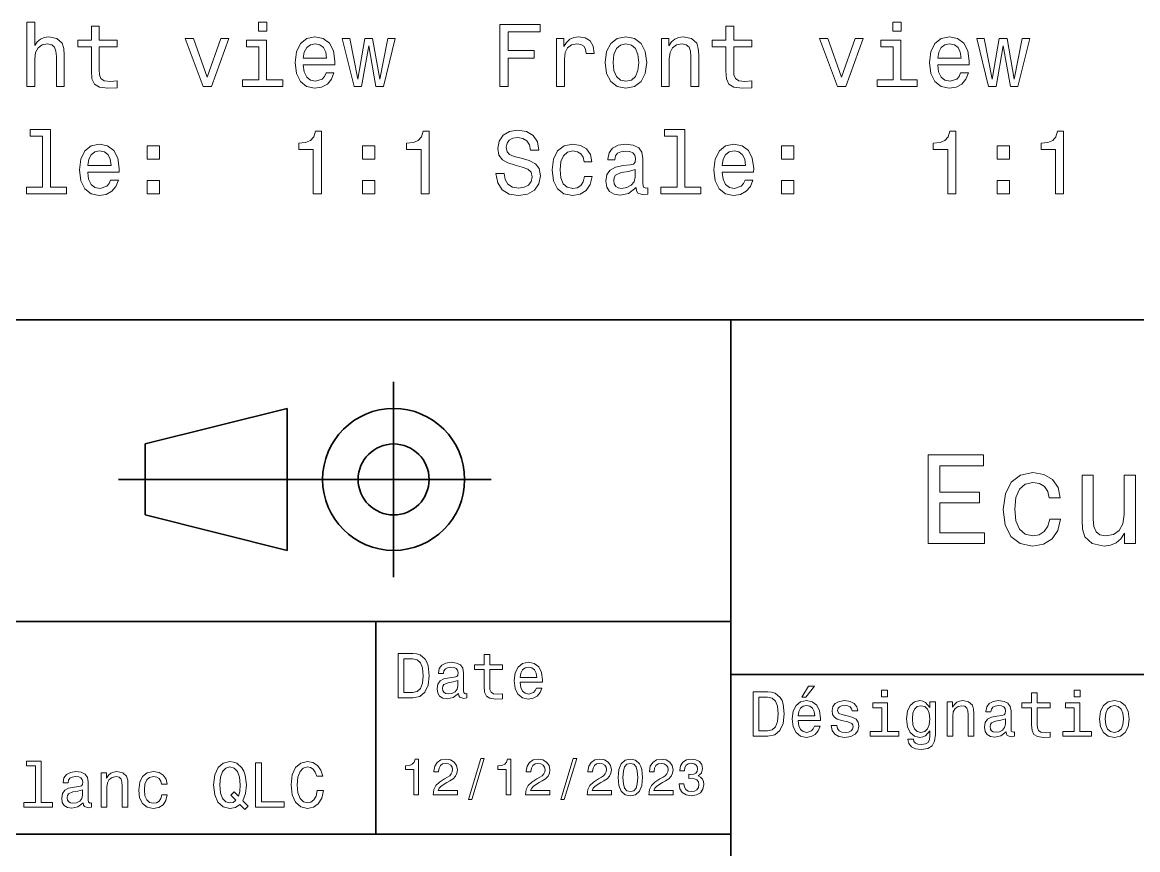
# Model space of a CAD drawing. Extents: x 0 to 297, y 0 to 210.
# Drawn here: x 122.1 to 184.9, y 40.1 to 86.8 of the extents above; entities that cross this region are included whole.
import ezdxf

# ---------------------------------------------------------------- set-up
doc = ezdxf.new("R2010")
doc.units = 0

msp = doc.modelspace()

# ---------------------------------------------------------------- linework, layer by layer
at = {"color": 7, "lineweight": 35}
for p, q in [((97, 70), (287, 70)), ((162, 10), (162, 70)), ((127.5, 61), (148.5, 61)), ((97, 53), (162, 53)), ((162, 50), (287, 50)), ((97, 41), (162, 41))]:
    msp.add_line(p, q, dxfattribs=at)
at = {"color": 7, "lineweight": 35, "ltscale": 0.275}
msp.add_line((143, 55.5), (143, 66.5), dxfattribs=at)
at = {"color": 7, "lineweight": 35, "ltscale": 0.206155}
for p, q in [((129, 63), (137, 65)), ((137, 57), (129, 59))]:
    msp.add_line(p, q, dxfattribs=at)
at = {"color": 7, "lineweight": 35, "ltscale": 0.2}
msp.add_line((137, 65), (137, 57), dxfattribs=at)
at = {"color": 7, "lineweight": 35, "ltscale": 0.1}
msp.add_line((129, 59), (129, 63), dxfattribs=at)
at = {"color": 7, "lineweight": 35, "ltscale": 0.3}
msp.add_line((142, 41), (142, 53), dxfattribs=at)
at = {"color": 7, "lineweight": 13}
for points in [[(122.342133, 83.143372), (122.785942, 83.143372), (122.785942, 84.706772), (122.831329, 85.064842), (122.977585, 85.327087), (123.204529, 85.488472), (123.507118, 85.548988), (123.749191, 85.498558), (123.90049, 85.362389), (123.976143, 85.135445), (124.001358, 84.832855), (124.001358, 83.143372), (124.44516, 83.143372), (124.44516, 84.92363), (124.424988, 85.2817), (124.334213, 85.579254), (124.036659, 85.851585), (123.572685, 85.947403), (123.320518, 85.912102), (123.103661, 85.816284), (122.922104, 85.664986), (122.785942, 85.458214), (122.785942, 86.764412), (122.342133, 86.764412)], [(135.857986, 86.764412), (135.388962, 86.764412), (135.388962, 86.260086), (135.857986, 86.260086)], [(171.597992, 86.764412), (171.128967, 86.764412), (171.128967, 86.260086), (171.597992, 86.260086)], [(125.973259, 85.382568), (125.973259, 84.02594), (126.003517, 83.587173), (126.14473, 83.284584), (126.427147, 83.10807), (126.906258, 83.047554), (127.430756, 83.072769), (127.430756, 83.456055), (127.04747, 83.425789), (126.699486, 83.466141), (126.512886, 83.592216), (126.43219, 83.804031), (126.417061, 84.101585), (126.417061, 85.382568), (127.430756, 85.382568), (127.430756, 85.760803), (126.417061, 85.760803), (126.417061, 86.552597), (125.973259, 86.552597), (125.973259, 85.760803), (125.206688, 85.760803), (125.206688, 85.382568)], [(148.984146, 83.143372), (149.453171, 83.143372), (149.453171, 84.752159), (150.925797, 84.752159), (150.925797, 85.170746), (149.453171, 85.170746), (149.453171, 86.219742), (151.263687, 86.219742), (151.263687, 86.643372), (148.984146, 86.643372)], [(161.713257, 85.382568), (161.713257, 84.02594), (161.743515, 83.587173), (161.88472, 83.284584), (162.167145, 83.10807), (162.646255, 83.047554), (163.170746, 83.072769), (163.170746, 83.456055), (162.78746, 83.425789), (162.439484, 83.466141), (162.252884, 83.592216), (162.172195, 83.804031), (162.157059, 84.101585), (162.157059, 85.382568), (163.170746, 85.382568), (163.170746, 85.760803), (162.157059, 85.760803), (162.157059, 86.552597), (161.713257, 86.552597), (161.713257, 85.760803), (160.946686, 85.760803), (160.946686, 85.382568)], [(132.262161, 83.143372), (132.731186, 83.143372), (133.71965, 85.851585), (133.260727, 85.851585), (132.499191, 83.66787), (131.722534, 85.851585), (131.25856, 85.851585)], [(135.842865, 83.516571), (135.842865, 85.760803), (134.703094, 85.760803), (134.703094, 85.382568), (135.399048, 85.382568), (135.399048, 83.516571), (134.491272, 83.516571), (134.491272, 83.143372), (136.760727, 83.143372), (136.760727, 83.516571)], [(137.910583, 84.368874), (139.685791, 84.368874), (139.690842, 84.575645), (139.610153, 85.155617), (139.388245, 85.58934), (139.035217, 85.851585), (138.566193, 85.947403), (138.107269, 85.846542), (137.754242, 85.564117), (137.527298, 85.105186), (137.446594, 84.5), (137.522247, 83.879684), (137.749191, 83.425789), (138.097183, 83.143372), (138.551071, 83.047554), (138.944443, 83.113113), (139.267212, 83.284584), (139.504242, 83.556915), (139.640411, 83.920029), (139.201645, 83.920029), (139.11087, 83.7183), (138.979736, 83.567001), (138.606537, 83.445969), (138.319077, 83.501442), (138.102219, 83.677956), (137.961014, 83.965416), (137.910583, 84.353745)], [(137.910583, 84.742073), (137.966049, 85.090057), (138.102219, 85.34726), (138.30899, 85.503601), (138.581329, 85.559074), (138.848618, 85.503601), (139.055389, 85.34726), (139.181473, 85.090057), (139.226868, 84.742073)], [(141.198761, 83.143372), (141.602219, 85.443085), (142.005676, 83.143372), (142.429306, 83.143372), (143.095016, 85.851585), (142.666336, 85.851585), (142.217499, 83.551872), (141.819077, 85.851585), (141.380325, 85.851585), (140.981903, 83.551872), (140.533051, 85.851585), (140.109421, 85.851585), (140.775131, 83.143372)], [(152.176514, 83.143372), (152.620316, 83.143372), (152.620316, 84.691643), (152.66571, 85.064842), (152.80188, 85.33213), (153.023773, 85.493515), (153.32132, 85.548988), (153.543228, 85.513687), (153.709656, 85.412827), (153.810516, 85.241356), (153.845825, 85.009369), (154.294662, 85.009369), (154.234146, 85.41787), (154.067719, 85.710373), (153.790344, 85.886887), (153.412109, 85.947403), (153.154892, 85.907059), (152.932999, 85.806198), (152.736313, 85.634727), (152.579971, 85.40274), (152.579971, 85.851585), (152.176514, 85.851585)], [(154.914978, 84.494957), (154.995682, 83.879684), (155.227661, 83.425789), (155.595825, 83.143372), (156.090057, 83.047554), (156.579254, 83.143372), (156.947403, 83.420746), (157.179398, 83.874641), (157.265137, 84.494957), (157.179398, 85.110229), (156.947403, 85.56916), (156.579254, 85.846542), (156.090057, 85.947403), (155.595825, 85.846542), (155.227661, 85.564117), (154.995682, 85.110229)], [(155.368881, 84.5), (155.414261, 84.953888), (155.555481, 85.2817), (155.782425, 85.483429), (156.090057, 85.554031), (156.392654, 85.483429), (156.619598, 85.286743), (156.760803, 84.953888), (156.811234, 84.5), (156.760803, 84.041069), (156.619598, 83.708214), (156.392654, 83.506485), (156.090057, 83.440926), (155.782425, 83.506485), (155.555481, 83.708214), (155.414261, 84.041069)], [(158.082138, 83.143372), (158.52594, 83.143372), (158.52594, 84.706772), (158.57132, 85.064842), (158.717575, 85.327087), (158.944519, 85.488472), (159.247116, 85.548988), (159.489197, 85.498558), (159.640488, 85.362389), (159.716141, 85.135445), (159.741348, 84.832855), (159.741348, 83.143372), (160.185165, 83.143372), (160.185165, 84.92363), (160.164978, 85.2817), (160.074203, 85.579254), (159.776657, 85.851585), (159.312683, 85.947403), (159.055481, 85.912102), (158.838623, 85.816284), (158.652023, 85.6549), (158.505768, 85.438042), (158.505768, 85.851585), (158.082138, 85.851585)], [(168.002167, 83.143372), (168.471176, 83.143372), (169.459656, 85.851585), (169.000717, 85.851585), (168.239197, 83.66787), (167.46254, 85.851585), (166.998566, 85.851585)], [(171.582855, 83.516571), (171.582855, 85.760803), (170.443085, 85.760803), (170.443085, 85.382568), (171.139053, 85.382568), (171.139053, 83.516571), (170.231262, 83.516571), (170.231262, 83.143372), (172.500717, 83.143372), (172.500717, 83.516571)], [(173.650574, 84.368874), (175.425797, 84.368874), (175.430832, 84.575645), (175.350143, 85.155617), (175.128235, 85.58934), (174.775223, 85.851585), (174.306198, 85.947403), (173.84726, 85.846542), (173.494232, 85.564117), (173.267288, 85.105186), (173.1866, 84.5), (173.262253, 83.879684), (173.489197, 83.425789), (173.837173, 83.143372), (174.291061, 83.047554), (174.684433, 83.113113), (175.007202, 83.284584), (175.244232, 83.556915), (175.380402, 83.920029), (174.94165, 83.920029), (174.850861, 83.7183), (174.719742, 83.567001), (174.346542, 83.445969), (174.059082, 83.501442), (173.842224, 83.677956), (173.701004, 83.965416), (173.650574, 84.353745)], [(173.650574, 84.742073), (173.706055, 85.090057), (173.842224, 85.34726), (174.048996, 85.503601), (174.32132, 85.559074), (174.588623, 85.503601), (174.795395, 85.34726), (174.921478, 85.090057), (174.966858, 84.742073)], [(176.938766, 83.143372), (177.342224, 85.443085), (177.745682, 83.143372), (178.169312, 83.143372), (178.835022, 85.851585), (178.406342, 85.851585), (177.957489, 83.551872), (177.559082, 85.851585), (177.120316, 85.851585), (176.721893, 83.551872), (176.273056, 85.851585), (175.849426, 85.851585), (176.515137, 83.143372)], [(123.224701, 80.344383), (123.224701, 77.469742), (122.311874, 77.469742), (122.311874, 77.096542), (124.576286, 77.096542), (124.576286, 77.469742), (123.668503, 77.469742), (123.668503, 80.717583), (122.528732, 80.717583), (122.528732, 80.344383)], [(138.475418, 77.096542), (138.934357, 77.096542), (138.934357, 80.621758), (138.591415, 80.621758), (138.500641, 80.314125), (138.319077, 80.107346), (138.041702, 79.986313), (137.658417, 79.945969), (137.658417, 79.587898), (138.475418, 79.587898)], [(144.54747, 77.096542), (145.006393, 77.096542), (145.006393, 80.621758), (144.663452, 80.621758), (144.572678, 80.314125), (144.391129, 80.107346), (144.113739, 79.986313), (143.730469, 79.945969), (143.730469, 79.587898), (144.54747, 79.587898)], [(149.221176, 78.251442), (148.762253, 78.251442), (148.863113, 77.716858), (149.11528, 77.323486), (149.503601, 77.086456), (150.028091, 77.000725), (150.547546, 77.081413), (150.935883, 77.303314), (151.182999, 77.651299), (151.273773, 78.110229), (151.19812, 78.523773), (150.986313, 78.791069), (150.643372, 78.967583), (150.184433, 79.098701), (149.791061, 79.194527), (149.533859, 79.305473), (149.387604, 79.466858), (149.342224, 79.719025), (149.387604, 79.945969), (149.518738, 80.117439), (149.720459, 80.233429), (149.997833, 80.273773), (150.280258, 80.223343), (150.502167, 80.087173), (150.648422, 79.860229), (150.719025, 79.552597), (151.177948, 79.552597), (151.177948, 79.562683), (151.09726, 80.036743), (150.860229, 80.389771), (150.48703, 80.611671), (149.982712, 80.687317), (149.528824, 80.611671), (149.175797, 80.399857), (148.948853, 80.072044), (148.868149, 79.648415), (148.933716, 79.270172), (149.125366, 79.01297), (149.427948, 78.841499), (149.841492, 78.710373), (150.25, 78.594383), (150.557632, 78.483429), (150.744232, 78.322044), (150.809799, 78.059799), (150.749283, 77.792511), (150.592941, 77.590782), (150.355911, 77.464699), (150.048264, 77.424355), (149.705338, 77.479828), (149.443085, 77.641212), (149.276657, 77.903458)], [(158.964691, 80.344383), (158.964691, 77.469742), (158.05188, 77.469742), (158.05188, 77.096542), (160.316284, 77.096542), (160.316284, 77.469742), (159.408508, 77.469742), (159.408508, 80.717583), (158.268738, 80.717583), (158.268738, 80.344383)], [(174.215424, 77.096542), (174.674347, 77.096542), (174.674347, 80.621758), (174.331421, 80.621758), (174.240631, 80.314125), (174.059082, 80.107346), (173.781708, 79.986313), (173.398422, 79.945969), (173.398422, 79.587898), (174.215424, 79.587898)], [(180.28746, 77.096542), (180.746399, 77.096542), (180.746399, 80.621758), (180.403458, 80.621758), (180.312683, 80.314125), (180.131119, 80.107346), (179.853745, 79.986313), (179.470459, 79.945969), (179.470459, 79.587898), (180.28746, 79.587898)], [(125.766487, 78.322044), (127.541702, 78.322044), (127.546745, 78.528816), (127.466057, 79.108788), (127.244156, 79.542511), (126.891129, 79.804756), (126.422104, 79.900574), (125.963173, 79.799713), (125.610146, 79.517288), (125.383202, 79.058357), (125.302505, 78.453171), (125.378159, 77.832855), (125.605103, 77.37896), (125.953087, 77.096542), (126.406975, 77.000725), (126.800346, 77.066284), (127.123116, 77.237755), (127.360146, 77.510086), (127.496315, 77.873199), (127.057556, 77.873199), (126.966774, 77.671471), (126.835648, 77.520172), (126.462448, 77.399139), (126.174988, 77.454613), (125.95813, 77.631126), (125.816917, 77.918587), (125.766487, 78.306915)], [(129.110153, 79.053314), (129.806107, 79.053314), (129.806107, 79.804756), (129.110153, 79.804756)], [(141.254242, 79.053314), (141.950195, 79.053314), (141.950195, 79.804756), (141.254242, 79.804756)], [(153.734863, 78.907059), (154.17363, 78.907059), (154.082855, 79.310516), (153.865997, 79.628242), (153.528091, 79.824928), (153.08934, 79.900574), (152.605194, 79.799713), (152.23703, 79.517288), (152.005051, 79.058357), (151.924347, 78.443085), (152, 77.832855), (152.226944, 77.37896), (152.585022, 77.096542), (153.074203, 77.000725), (153.507919, 77.07637), (153.845825, 77.288185), (154.077805, 77.62104), (154.17868, 78.064842), (153.755051, 78.064842), (153.679398, 77.782425), (153.538177, 77.570602), (153.336456, 77.439484), (153.08934, 77.399139), (152.781708, 77.464699), (152.559799, 77.666428), (152.42363, 77.99424), (152.378235, 78.458214), (152.42363, 78.912102), (152.564835, 79.239914), (152.791794, 79.441643), (153.08934, 79.512245), (153.351578, 79.466858), (153.548279, 79.350868), (153.679398, 79.159225)], [(156.654907, 77.44957), (156.654907, 77.434441), (156.680115, 77.26297), (156.755768, 77.14193), (157.073486, 77.046112), (157.320602, 77.086456), (157.320602, 77.429398), (157.214691, 77.414268), (157.073486, 77.479828), (157.048279, 77.681557), (157.048279, 79.083572), (156.987747, 79.441643), (156.811234, 79.693802), (156.503601, 79.8451), (156.069885, 79.900574), (155.646255, 79.840057), (155.333572, 79.668587), (155.136887, 79.401299), (155.07132, 79.048271), (155.07132, 79.018013), (155.469742, 79.018013), (155.505051, 79.229828), (155.615997, 79.381126), (155.797546, 79.471901), (156.054749, 79.507202), (156.30188, 79.481987), (156.478394, 79.406342), (156.58429, 79.275215), (156.619598, 79.093658), (156.599426, 78.881844), (156.518738, 78.77594), (156.317001, 78.725502), (155.938766, 78.685158), (155.505051, 78.594383), (155.197403, 78.432999), (155.015854, 78.18084), (154.960373, 77.80764), (155.010803, 77.474785), (155.167145, 77.227669), (155.419312, 77.071327), (155.767288, 77.015854), (156.236313, 77.121758)], [(161.506485, 78.322044), (163.281708, 78.322044), (163.286743, 78.528816), (163.206055, 79.108788), (162.984146, 79.542511), (162.631119, 79.804756), (162.162109, 79.900574), (161.703171, 79.799713), (161.350143, 79.517288), (161.123199, 79.058357), (161.042511, 78.453171), (161.118164, 77.832855), (161.345108, 77.37896), (161.693085, 77.096542), (162.146973, 77.000725), (162.540344, 77.066284), (162.863113, 77.237755), (163.100143, 77.510086), (163.236313, 77.873199), (162.797546, 77.873199), (162.706772, 77.671471), (162.575653, 77.520172), (162.202454, 77.399139), (161.914978, 77.454613), (161.69812, 77.631126), (161.556915, 77.918587), (161.506485, 78.306915)], [(164.850143, 79.053314), (165.546112, 79.053314), (165.546112, 79.804756), (164.850143, 79.804756)], [(176.994232, 79.053314), (177.690201, 79.053314), (177.690201, 79.804756), (176.994232, 79.804756)], [(125.766487, 78.695244), (125.82196, 79.043228), (125.95813, 79.30043), (126.164902, 79.456772), (126.437233, 79.512245), (126.704529, 79.456772), (126.911301, 79.30043), (127.037384, 79.043228), (127.082771, 78.695244)], [(161.506485, 78.695244), (161.561966, 79.043228), (161.69812, 79.30043), (161.904907, 79.456772), (162.177231, 79.512245), (162.444519, 79.456772), (162.651291, 79.30043), (162.777374, 79.043228), (162.822769, 78.695244)], [(156.604462, 78.04467), (156.543945, 77.782425), (156.382568, 77.580688), (156.140488, 77.44957), (155.842941, 77.404182), (155.651291, 77.429398), (155.515137, 77.510086), (155.429398, 77.651299), (155.404175, 77.847984), (155.424347, 78.024498), (155.505051, 78.150574), (155.827805, 78.291786), (156.236313, 78.352303), (156.604462, 78.473343)], [(129.110153, 77.096542), (129.806107, 77.096542), (129.806107, 77.847984), (129.110153, 77.847984)], [(141.254242, 77.096542), (141.950195, 77.096542), (141.950195, 77.847984), (141.254242, 77.847984)], [(164.850143, 77.096542), (165.546112, 77.096542), (165.546112, 77.847984), (164.850143, 77.847984)], [(176.994232, 77.096542), (177.690201, 77.096542), (177.690201, 77.847984), (176.994232, 77.847984)], [(173.109512, 57.381123), (176.279541, 57.381123), (176.279541, 57.986309), (173.772339, 57.986309), (173.772339, 59.679394), (176.005768, 59.679394), (176.005768, 60.277374), (173.772339, 60.277374), (173.772339, 61.775936), (176.221893, 61.775936), (176.221893, 62.381123), (173.109512, 62.381123)], [(179.932281, 59.967579), (180.559082, 59.967579), (180.429398, 60.543945), (180.119598, 60.997837), (179.636887, 61.278816), (179.010086, 61.386887), (178.318436, 61.242794), (177.792511, 60.839336), (177.46109, 60.183716), (177.345825, 59.304752), (177.453888, 58.432995), (177.778091, 57.78458), (178.289627, 57.381123), (178.988464, 57.244236), (179.608063, 57.352303), (180.090775, 57.6549), (180.42218, 58.130402), (180.566284, 58.764408), (179.96109, 58.764408), (179.853027, 58.36095), (179.651291, 58.058357), (179.363113, 57.871037), (179.010086, 57.8134), (178.570602, 57.907059), (178.253601, 58.195244), (178.059082, 58.663544), (177.994232, 59.326366), (178.059082, 59.974781), (178.260803, 60.443081), (178.585007, 60.731266), (179.010086, 60.83213), (179.38472, 60.767288), (179.66571, 60.601585), (179.853027, 60.327808)], [(184.788177, 61.25), (184.154175, 61.25), (184.154175, 59.016571), (184.082123, 58.497837), (183.873199, 58.123196), (183.548996, 57.892651), (183.123917, 57.820602), (182.785294, 57.878242), (182.569168, 58.051151), (182.446686, 58.346542), (182.417862, 58.764408), (182.417862, 61.25), (181.783859, 61.25), (181.783859, 58.706772), (181.805481, 58.195244), (181.942368, 57.770172), (182.360229, 57.381123), (183.030258, 57.244236), (183.390488, 57.294666), (183.700287, 57.424351), (183.966858, 57.647694), (184.182999, 57.971901), (184.182999, 57.381123), (184.788177, 57.381123)], [(144.080688, 51.190563), (143.248566, 51.190563), (143.248566, 48.690563), (144.080688, 48.690563), (144.473343, 48.769814), (144.765137, 49.011169), (144.945251, 49.40382), (145.010086, 49.940563), (144.952454, 50.488113), (144.880402, 50.70425), (144.779541, 50.877163), (144.487747, 51.111313), (144.296829, 51.168949)], [(148.100861, 50.289986), (148.100861, 49.320965), (148.122482, 49.007565), (148.223343, 48.791428), (148.425079, 48.665348), (148.767288, 48.62212), (149.141937, 48.640129), (149.141937, 48.913906), (148.868149, 48.892292), (148.619598, 48.921112), (148.486313, 49.011169), (148.42868, 49.162464), (148.417862, 49.375), (148.417862, 50.289986), (149.141937, 50.289986), (149.141937, 50.560158), (148.417862, 50.560158), (148.417862, 51.125721), (148.100861, 51.125721), (148.100861, 50.560158), (147.553314, 50.560158), (147.553314, 50.289986)], [(144.055481, 50.891571), (144.329254, 50.837536), (144.516571, 50.671829), (144.628235, 50.376442), (144.664261, 49.940563), (144.624634, 49.519093), (144.51297, 49.223705), (144.322052, 49.047192), (144.055481, 48.989555), (143.583572, 48.989555), (143.583572, 50.891571)], [(146.656342, 48.942726), (146.656342, 48.931919), (146.674347, 48.809441), (146.728394, 48.722984), (146.955338, 48.654541), (147.131851, 48.683357), (147.131851, 48.928314), (147.056198, 48.917507), (146.955338, 48.96434), (146.937317, 49.108429), (146.937317, 50.109871), (146.894089, 50.365635), (146.768005, 50.54575), (146.548264, 50.65382), (146.23848, 50.693443), (145.935883, 50.650219), (145.71254, 50.52774), (145.572052, 50.336815), (145.525223, 50.084656), (145.525223, 50.063042), (145.809799, 50.063042), (145.835022, 50.21434), (145.914261, 50.322407), (146.043945, 50.387249), (146.227661, 50.412464), (146.404175, 50.394455), (146.530258, 50.34042), (146.605911, 50.246758), (146.631119, 50.117077), (146.616714, 49.965778), (146.559082, 49.890129), (146.414978, 49.854107), (146.144806, 49.825291), (145.835022, 49.760448), (145.61528, 49.645176), (145.485596, 49.465057), (145.445969, 49.19849), (145.481995, 48.960735), (145.593658, 48.784222), (145.773773, 48.67255), (146.022339, 48.632927), (146.357346, 48.708576)], [(150.121765, 49.565922), (151.389771, 49.565922), (151.393372, 49.713619), (151.335739, 50.127884), (151.177231, 50.437683), (150.925079, 50.625), (150.590057, 50.693443), (150.262253, 50.621399), (150.010086, 50.41967), (149.847977, 50.091862), (149.790344, 49.659584), (149.844376, 49.216499), (150.006485, 48.892292), (150.255051, 48.690563), (150.579254, 48.62212), (150.860229, 48.668949), (151.090775, 48.791428), (151.260086, 48.98595), (151.357346, 49.245319), (151.043945, 49.245319), (150.979111, 49.101227), (150.885452, 48.993156), (150.618881, 48.9067), (150.413544, 48.946327), (150.258652, 49.072407), (150.157776, 49.27774), (150.121765, 49.555115)], [(150.121765, 49.832493), (150.161377, 50.081055), (150.258652, 50.264771), (150.406342, 50.376442), (150.600861, 50.416069), (150.791794, 50.376442), (150.939484, 50.264771), (151.029541, 50.081055), (151.061966, 49.832493)], [(146.620316, 49.367798), (146.577087, 49.180477), (146.461823, 49.036385), (146.28891, 48.942726), (146.07637, 48.910305), (145.939484, 48.928314), (145.842224, 48.98595), (145.780975, 49.086815), (145.76297, 49.227306), (145.777374, 49.353386), (145.835022, 49.443443), (146.065567, 49.544312), (146.357346, 49.587536), (146.620316, 49.673992)], [(164.080688, 49.030979), (163.248566, 49.030979), (163.248566, 46.530979), (164.080688, 46.530979), (164.473343, 46.610229), (164.765137, 46.851585), (164.945251, 47.244236), (165.010086, 47.780979), (164.952454, 48.328529), (164.880402, 48.544666), (164.779541, 48.717579), (164.487747, 48.951729), (164.296829, 49.009365)], [(166.004318, 48.728386), (166.216858, 48.728386), (166.717575, 49.340778), (166.364548, 49.340778)], [(170.824203, 49.117435), (170.489197, 49.117435), (170.489197, 48.757202), (170.824203, 48.757202)], [(181.667145, 49.117435), (181.332138, 49.117435), (181.332138, 48.757202), (181.667145, 48.757202)], [(164.055481, 48.731987), (164.329254, 48.677952), (164.516571, 48.512245), (164.628235, 48.216858), (164.664261, 47.780979), (164.624634, 47.359509), (164.51297, 47.064121), (164.322052, 46.887608), (164.055481, 46.829971), (163.583572, 46.829971), (163.583572, 48.731987)], [(165.784576, 47.406338), (167.052597, 47.406338), (167.056198, 47.554035), (166.998566, 47.9683), (166.840057, 48.278099), (166.587891, 48.465416), (166.252884, 48.533859), (165.925079, 48.461815), (165.672913, 48.260086), (165.510803, 47.932278), (165.453171, 47.5), (165.507202, 47.056915), (165.669312, 46.732708), (165.917862, 46.530979), (166.242081, 46.462536), (166.523056, 46.509365), (166.753601, 46.631844), (166.922913, 46.826366), (167.020172, 47.085735), (166.706772, 47.085735), (166.641937, 46.941643), (166.548264, 46.833572), (166.281708, 46.747116), (166.07637, 46.786743), (165.921463, 46.912823), (165.820602, 47.118156), (165.784576, 47.395531)], [(168.623199, 47.658501), (168.317001, 47.730545), (168.090057, 47.8134), (168.014404, 47.982708), (168.036026, 48.101585), (168.111664, 48.188038), (168.234146, 48.242073), (168.41066, 48.263687), (168.579971, 48.242073), (168.713257, 48.177231), (168.799713, 48.079971), (168.835739, 47.950287), (169.145538, 47.950287), (169.145538, 47.957493), (169.091492, 48.191643), (168.943802, 48.375359), (168.713257, 48.490635), (168.41066, 48.533859), (168.104462, 48.490635), (167.881119, 48.371758), (167.740631, 48.195244), (167.697403, 47.971901), (167.729828, 47.755764), (167.830688, 47.604465), (167.996399, 47.496399), (168.237747, 47.42075), (168.590775, 47.334293), (168.806915, 47.244236), (168.864548, 47.172188), (168.886169, 47.064121), (168.853745, 46.930836), (168.767288, 46.829971), (168.626801, 46.765129), (168.439484, 46.743515), (168.241348, 46.765129), (168.09726, 46.840778), (168, 46.963257), (167.960373, 47.132565), (167.654175, 47.132565), (167.704605, 46.844379), (167.85231, 46.635445), (168.086456, 46.509365), (168.41066, 46.462536), (168.749283, 46.509365), (168.997833, 46.635445), (169.149139, 46.837173), (169.203171, 47.100143), (169.163544, 47.327087), (169.05188, 47.481987), (168.868149, 47.582851)], [(170.8134, 46.79755), (170.8134, 48.400574), (169.999283, 48.400574), (169.999283, 48.130402), (170.496399, 48.130402), (170.496399, 46.79755), (169.847977, 46.79755), (169.847977, 46.530979), (171.469025, 46.530979), (171.469025, 46.79755)], [(173.518738, 46.617435), (173.518738, 48.465416), (173.216141, 48.465416), (173.216141, 48.152016), (172.967575, 48.4366), (172.816284, 48.508644), (172.646973, 48.533859), (172.340775, 48.461815), (172.103027, 48.260086), (171.94812, 47.935879), (171.894089, 47.5), (171.94812, 47.060516), (172.103027, 46.736309), (172.340775, 46.530979), (172.646973, 46.462536), (172.819885, 46.487751), (172.963974, 46.552593), (173.216141, 46.826366), (173.216141, 46.552593), (173.187317, 46.336456), (173.108063, 46.181557), (172.956772, 46.091499), (172.729828, 46.059078), (172.531708, 46.080692), (172.391205, 46.134727), (172.30835, 46.228386), (172.283142, 46.354465), (171.976944, 46.354465), (171.976944, 46.340057), (172.023773, 46.109509), (172.167862, 45.9366), (172.398407, 45.824928), (172.711823, 45.785301), (173.086456, 45.839336), (173.335022, 45.990635), (173.47551, 46.253601)], [(174.181549, 46.530979), (174.498566, 46.530979), (174.498566, 47.647694), (174.530975, 47.903458), (174.635452, 48.090778), (174.797546, 48.206051), (175.013687, 48.249279), (175.1866, 48.213257), (175.294662, 48.115993), (175.348709, 47.953888), (175.366714, 47.737751), (175.366714, 46.530979), (175.683716, 46.530979), (175.683716, 47.802593), (175.669312, 48.058357), (175.604462, 48.270893), (175.391937, 48.465416), (175.060516, 48.533859), (174.876801, 48.508644), (174.721909, 48.440201), (174.588623, 48.324928), (174.484146, 48.170029), (174.484146, 48.465416), (174.181549, 48.465416)], [(177.499283, 46.783142), (177.499283, 46.772335), (177.517288, 46.649857), (177.57132, 46.5634), (177.798264, 46.494957), (177.974777, 46.523773), (177.974777, 46.76873), (177.899139, 46.757923), (177.798264, 46.804756), (177.780258, 46.948845), (177.780258, 47.950287), (177.73703, 48.206051), (177.610947, 48.386166), (177.391205, 48.494236), (177.081406, 48.533859), (176.778824, 48.490635), (176.555481, 48.368156), (176.414978, 48.177231), (176.368149, 47.925072), (176.368149, 47.903458), (176.65274, 47.903458), (176.677948, 48.054756), (176.757202, 48.162823), (176.886887, 48.227665), (177.070602, 48.25288), (177.247116, 48.234871), (177.373199, 48.180836), (177.448853, 48.087173), (177.47406, 47.957493), (177.459656, 47.806194), (177.402023, 47.730545), (177.257919, 47.694523), (176.987747, 47.665707), (176.677948, 47.600864), (176.458206, 47.485592), (176.328537, 47.305473), (176.28891, 47.038906), (176.324921, 46.801151), (176.4366, 46.624638), (176.616714, 46.512966), (176.86528, 46.473343), (177.200287, 46.548992)], [(178.943802, 48.130402), (178.943802, 47.161381), (178.965424, 46.84798), (179.066284, 46.631844), (179.268005, 46.505764), (179.610229, 46.462536), (179.984863, 46.480545), (179.984863, 46.754322), (179.71109, 46.732708), (179.46254, 46.761528), (179.329254, 46.851585), (179.271606, 47.00288), (179.260803, 47.215416), (179.260803, 48.130402), (179.984863, 48.130402), (179.984863, 48.400574), (179.260803, 48.400574), (179.260803, 48.966137), (178.943802, 48.966137), (178.943802, 48.400574), (178.396255, 48.400574), (178.396255, 48.130402)], [(181.656342, 46.79755), (181.656342, 48.400574), (180.842224, 48.400574), (180.842224, 48.130402), (181.33934, 48.130402), (181.33934, 46.79755), (180.690918, 46.79755), (180.690918, 46.530979), (182.311966, 46.530979), (182.311966, 46.79755)], [(182.762253, 47.496399), (182.819885, 47.056915), (182.985596, 46.732708), (183.248566, 46.530979), (183.601593, 46.462536), (183.951004, 46.530979), (184.213974, 46.729107), (184.379684, 47.053314), (184.440918, 47.496399), (184.379684, 47.935879), (184.213974, 48.263687), (183.951004, 48.461815), (183.601593, 48.533859), (183.248566, 48.461815), (182.985596, 48.260086), (182.819885, 47.935879)], [(165.784576, 47.672909), (165.824203, 47.921471), (165.921463, 48.105186), (166.069168, 48.216858), (166.263687, 48.256485), (166.454605, 48.216858), (166.60231, 48.105186), (166.692368, 47.921471), (166.724777, 47.672909)], [(172.221909, 47.5), (172.254318, 47.820606), (172.351593, 48.058357), (172.502884, 48.198845), (172.704605, 48.249279), (172.917145, 48.198845), (173.075653, 48.058357), (173.172913, 47.820606), (173.208939, 47.5), (173.172913, 47.172188), (173.075653, 46.938038), (172.917145, 46.793949), (172.704605, 46.747116), (172.502884, 46.793949), (172.351593, 46.938038), (172.254318, 47.175793)], [(183.086456, 47.5), (183.118881, 47.824207), (183.219742, 48.058357), (183.381851, 48.20245), (183.601593, 48.25288), (183.817719, 48.20245), (183.979828, 48.061958), (184.080688, 47.824207), (184.116714, 47.5), (184.080688, 47.172188), (183.979828, 46.934437), (183.817719, 46.790344), (183.601593, 46.743515), (183.381851, 46.790344), (183.219742, 46.934437), (183.118881, 47.172188)], [(177.463257, 47.208214), (177.420029, 47.020893), (177.304749, 46.876801), (177.131851, 46.783142), (176.919312, 46.750721), (176.782425, 46.76873), (176.68515, 46.826366), (176.623917, 46.927231), (176.605911, 47.067722), (176.620316, 47.193802), (176.677948, 47.283859), (176.908508, 47.384727), (177.200287, 47.427952), (177.463257, 47.514408)], [(147.213257, 42.956772), (147.412109, 42.956772), (148.109512, 45.279541), (147.907791, 45.279541)], [(152.417877, 42.956772), (152.616714, 42.956772), (153.314133, 45.279541), (153.112396, 45.279541)], [(122.823486, 44.850864), (122.823486, 42.79755), (122.171471, 42.79755), (122.171471, 42.530979), (123.78891, 42.530979), (123.78891, 42.79755), (123.140488, 42.79755), (123.140488, 45.117435), (122.32637, 45.117435), (122.32637, 44.850864)], [(134.340057, 42.685879), (134.613831, 42.401295), (134.804764, 42.592216), (134.509369, 42.894814), (134.660675, 43.305473), (134.707489, 43.780979), (134.639053, 44.339336), (134.559799, 44.56628), (134.455338, 44.753601), (134.159943, 45.009365), (133.979828, 45.074207), (133.781708, 45.099422), (133.399857, 45.009365), (133.108078, 44.757202), (132.920746, 44.342937), (132.855911, 43.780979), (132.920746, 43.219021), (133.104462, 42.804756), (133.396255, 42.548992), (133.781708, 42.462536), (134.095108, 42.520172)], [(134.113113, 42.916428), (133.958221, 42.801151), (133.781708, 42.765129), (133.547546, 42.829971), (133.363831, 43.024494), (133.241364, 43.341499), (133.201736, 43.780979), (133.241364, 44.216858), (133.360229, 44.537464), (133.543945, 44.731987), (133.781708, 44.80043), (134.015854, 44.731987), (134.19957, 44.533859), (134.318451, 44.213257), (134.361679, 43.780979), (134.329254, 43.406338), (134.260803, 43.150578), (134.026657, 43.395531), (133.832138, 43.211815)], [(135.219025, 42.530979), (136.825653, 42.530979), (136.825653, 42.833572), (135.55043, 42.833572), (135.55043, 45.030979), (135.219025, 45.030979)], [(138.702454, 43.460373), (138.630402, 43.15778), (138.511536, 42.941643), (138.345825, 42.808357), (138.151306, 42.765129), (137.917145, 42.829971), (137.733429, 43.024494), (137.610962, 43.341499), (137.57132, 43.780979), (137.610962, 44.216858), (137.729828, 44.537464), (137.913544, 44.731987), (138.151306, 44.80043), (138.324219, 44.764408), (138.471909, 44.663544), (138.587173, 44.501442), (138.666428, 44.278099), (139.008652, 44.278099), (138.900574, 44.620316), (138.713257, 44.879681), (138.457489, 45.041786), (138.151306, 45.099422), (137.769455, 45.009365), (137.477661, 44.757202), (137.290344, 44.342937), (137.22551, 43.780979), (137.290344, 43.219021), (137.477661, 42.804756), (137.769455, 42.548992), (138.151306, 42.462536), (138.486313, 42.530979), (138.756485, 42.721901), (138.947403, 43.035301), (139.048279, 43.460373)], [(144.14122, 43.224785), (144.403458, 43.224785), (144.403458, 45.239193), (144.207504, 45.239193), (144.155624, 45.0634), (144.05188, 44.945248), (143.893372, 44.876083), (143.674362, 44.853027), (143.674362, 44.648415), (144.14122, 44.648415)], [(145.224792, 43.224785), (146.599426, 43.224785), (146.599426, 43.472622), (145.51297, 43.472622), (145.573486, 43.60807), (145.677231, 43.720463), (145.997116, 43.925072), (146.167145, 44.011528), (146.357361, 44.135448), (146.492798, 44.279541), (146.570602, 44.44957), (146.599426, 44.642651), (146.55043, 44.884727), (146.414993, 45.074928), (146.207504, 45.195965), (145.939484, 45.239193), (145.662827, 45.190201), (145.452454, 45.054756), (145.317001, 44.838619), (145.270905, 44.553314), (145.270905, 44.51297), (145.533142, 44.51297), (145.533142, 44.536022), (145.559082, 44.731991), (145.636887, 44.876083), (145.760818, 44.9683), (145.925079, 45), (146.092224, 44.971184), (146.216141, 44.899136), (146.296829, 44.786743), (146.325653, 44.645535), (146.305481, 44.51297), (146.250732, 44.400578), (146.158508, 44.302593), (146.031708, 44.216141), (145.861679, 44.12392), (145.579254, 43.945248), (145.380402, 43.755043), (145.262253, 43.524498), (145.224792, 43.233429)], [(149.345825, 43.224785), (149.608078, 43.224785), (149.608078, 45.239193), (149.412109, 45.239193), (149.360229, 45.0634), (149.256485, 44.945248), (149.097992, 44.876083), (148.878967, 44.853027), (148.878967, 44.648415), (149.345825, 44.648415)], [(150.429398, 43.224785), (151.804047, 43.224785), (151.804047, 43.472622), (150.71759, 43.472622), (150.778107, 43.60807), (150.881851, 43.720463), (151.201736, 43.925072), (151.371765, 44.011528), (151.561966, 44.135448), (151.697418, 44.279541), (151.775223, 44.44957), (151.804047, 44.642651), (151.755051, 44.884727), (151.619598, 45.074928), (151.412109, 45.195965), (151.144104, 45.239193), (150.867447, 45.190201), (150.657059, 45.054756), (150.521622, 44.838619), (150.47551, 44.553314), (150.47551, 44.51297), (150.737762, 44.51297), (150.737762, 44.536022), (150.763687, 44.731991), (150.841507, 44.876083), (150.965424, 44.9683), (151.129684, 45), (151.296829, 44.971184), (151.420746, 44.899136), (151.50145, 44.786743), (151.530258, 44.645535), (151.510086, 44.51297), (151.455338, 44.400578), (151.363113, 44.302593), (151.236313, 44.216141), (151.066284, 44.12392), (150.783859, 43.945248), (150.585022, 43.755043), (150.466858, 43.524498), (150.429398, 43.233429)], [(153.899139, 43.224785), (155.273773, 43.224785), (155.273773, 43.472622), (154.187317, 43.472622), (154.247849, 43.60807), (154.351593, 43.720463), (154.671478, 43.925072), (154.841507, 44.011528), (155.031708, 44.135448), (155.167145, 44.279541), (155.244965, 44.44957), (155.273773, 44.642651), (155.224792, 44.884727), (155.08934, 45.074928), (154.881851, 45.195965), (154.613831, 45.239193), (154.337173, 45.190201), (154.126801, 45.054756), (153.991364, 44.838619), (153.945251, 44.553314), (153.945251, 44.51297), (154.207504, 44.51297), (154.207504, 44.536022), (154.233429, 44.731991), (154.311249, 44.876083), (154.435165, 44.9683), (154.599426, 45), (154.766571, 44.971184), (154.890488, 44.899136), (154.971191, 44.786743), (155, 44.645535), (154.979828, 44.51297), (154.925079, 44.400578), (154.832855, 44.302593), (154.706055, 44.216141), (154.536026, 44.12392), (154.253601, 43.945248), (154.054764, 43.755043), (153.9366, 43.524498), (153.899139, 43.233429)], [(155.642654, 44.201729), (155.685883, 43.749279), (155.821335, 43.426514), (156.037476, 43.230549), (156.337173, 43.167149), (156.634003, 43.230549), (156.850143, 43.426514), (156.982712, 43.749279), (157.028824, 44.201729), (156.982712, 44.651299), (156.927963, 44.829971), (156.850143, 44.976948), (156.634003, 45.172913), (156.337173, 45.239193), (156.037476, 45.172913), (155.821335, 44.974064), (155.685883, 44.651299)], [(155.919312, 44.201729), (155.942368, 44.550434), (156.01442, 44.801155), (156.144104, 44.948128), (156.337173, 45), (156.527374, 44.948128), (156.657059, 44.801155), (156.729111, 44.550434), (156.752167, 44.201729), (156.729111, 43.850143), (156.657059, 43.599426), (156.527374, 43.45245), (156.337173, 43.403458), (156.144104, 43.45245), (156.01442, 43.599426), (155.942368, 43.850143)], [(157.368881, 43.224785), (158.743515, 43.224785), (158.743515, 43.472622), (157.657059, 43.472622), (157.71759, 43.60807), (157.821335, 43.720463), (158.14122, 43.925072), (158.311249, 44.011528), (158.50145, 44.135448), (158.636887, 44.279541), (158.714706, 44.44957), (158.743515, 44.642651), (158.694534, 44.884727), (158.559082, 45.074928), (158.351593, 45.195965), (158.083572, 45.239193), (157.806915, 45.190201), (157.596542, 45.054756), (157.461105, 44.838619), (157.414993, 44.553314), (157.414993, 44.51297), (157.677231, 44.51297), (157.677231, 44.536022), (157.703171, 44.731991), (157.780991, 44.876083), (157.904907, 44.9683), (158.069168, 45), (158.236313, 44.971184), (158.360229, 44.899136), (158.440918, 44.786743), (158.469742, 44.645535), (158.44957, 44.51297), (158.394821, 44.400578), (158.302597, 44.302593), (158.175797, 44.216141), (158.005768, 44.12392), (157.723343, 43.945248), (157.524506, 43.755043), (157.406342, 43.524498), (157.368881, 43.233429)], [(159.080688, 43.853027), (159.080688, 43.832855), (159.126801, 43.556198), (159.262253, 43.348705), (159.47551, 43.216141), (159.757935, 43.167149), (160.057648, 43.216141), (160.282425, 43.342941), (160.426514, 43.54467), (160.478394, 43.804035), (160.455338, 43.974064), (160.391937, 44.112392), (160.288193, 44.219021), (160.149857, 44.296829), (160.337173, 44.45245), (160.403458, 44.700291), (160.360229, 44.925072), (160.236313, 45.0951), (160.034592, 45.201729), (159.757935, 45.239193), (159.498566, 45.193085), (159.299713, 45.066284), (159.170029, 44.864555), (159.126801, 44.596542), (159.126801, 44.57637), (159.383286, 44.57637), (159.406342, 44.760807), (159.481277, 44.893372), (159.60231, 44.974064), (159.772339, 45.002884), (159.922195, 44.979828), (160.031708, 44.919308), (160.097992, 44.821327), (160.123917, 44.688763), (160.097992, 44.54755), (160.028824, 44.45245), (159.907776, 44.394814), (159.743515, 44.377522), (159.631134, 44.380405), (159.631134, 44.15274), (159.772339, 44.158501), (159.953888, 44.132565), (160.08934, 44.0634), (160.170029, 43.951008), (160.198853, 43.804035), (160.167145, 43.63689), (160.083572, 43.51297), (159.951019, 43.435158), (159.775223, 43.409222), (159.593658, 43.438042), (159.46109, 43.524498), (159.377533, 43.662827), (159.345825, 43.853027)], [(125.510811, 42.783142), (125.510811, 42.772335), (125.528824, 42.649857), (125.582855, 42.5634), (125.809799, 42.494957), (125.986313, 42.523773), (125.986313, 42.76873), (125.910667, 42.757923), (125.809799, 42.804756), (125.791794, 42.948845), (125.791794, 43.950287), (125.748566, 44.206051), (125.622482, 44.386166), (125.40274, 44.494236), (125.092941, 44.533859), (124.790344, 44.490635), (124.567001, 44.368156), (124.426514, 44.177231), (124.379684, 43.925072), (124.379684, 43.903458), (124.664268, 43.903458), (124.689484, 44.054756), (124.768738, 44.162823), (124.898422, 44.227665), (125.082138, 44.25288), (125.258652, 44.234871), (125.384727, 44.180836), (125.460381, 44.087173), (125.485596, 43.957493), (125.471184, 43.806194), (125.413544, 43.730545), (125.269455, 43.694523), (124.999283, 43.665707), (124.689484, 43.600864), (124.469742, 43.485592), (124.340057, 43.305473), (124.300438, 43.038906), (124.336456, 42.801151), (124.448128, 42.624638), (124.628242, 42.512966), (124.876801, 42.473343), (125.211823, 42.548992)], [(126.530266, 42.530979), (126.847267, 42.530979), (126.847267, 43.647694), (126.879684, 43.903458), (126.984154, 44.090778), (127.146255, 44.206051), (127.362396, 44.249279), (127.535309, 44.213257), (127.643372, 44.115993), (127.697411, 43.953888), (127.715424, 43.737751), (127.715424, 42.530979), (128.032425, 42.530979), (128.032425, 43.802593), (128.018021, 44.058357), (127.953171, 44.270893), (127.740639, 44.465416), (127.409225, 44.533859), (127.22551, 44.508644), (127.07061, 44.440201), (126.937325, 44.324928), (126.832855, 44.170029), (126.832855, 44.465416), (126.530266, 44.465416)], [(129.930847, 43.824207), (130.244232, 43.824207), (130.179398, 44.112392), (130.024506, 44.339336), (129.783142, 44.479828), (129.469742, 44.533859), (129.123932, 44.461815), (128.860962, 44.260086), (128.695251, 43.932278), (128.637619, 43.492794), (128.69165, 43.056915), (128.853745, 42.732708), (129.109512, 42.530979), (129.458939, 42.462536), (129.768738, 42.516571), (130.010086, 42.667866), (130.175797, 42.905621), (130.247849, 43.222622), (129.945251, 43.222622), (129.89122, 43.020893), (129.790344, 42.869595), (129.646255, 42.775936), (129.469742, 42.747116), (129.25, 42.793949), (129.091507, 42.938038), (128.994247, 43.172188), (128.961823, 43.503601), (128.994247, 43.827808), (129.095108, 44.061958), (129.257202, 44.206051), (129.469742, 44.256485), (129.657059, 44.224064), (129.797562, 44.141209), (129.89122, 44.004322)], [(125.474785, 43.208214), (125.431557, 43.020893), (125.316284, 42.876801), (125.143372, 42.783142), (124.93084, 42.750721), (124.793953, 42.76873), (124.696686, 42.826366), (124.635452, 42.927231), (124.617439, 43.067722), (124.631851, 43.193802), (124.689484, 43.283859), (124.920029, 43.384727), (125.211823, 43.427952), (125.474785, 43.514408)]]:
    msp.add_lwpolyline(points, close=True, dxfattribs=at)
at = {"color": 7, "lineweight": 35}
for radius in [4, 2]:
    msp.add_circle((143, 61), radius, dxfattribs=at)

doc.saveas('drawing.dxf')
